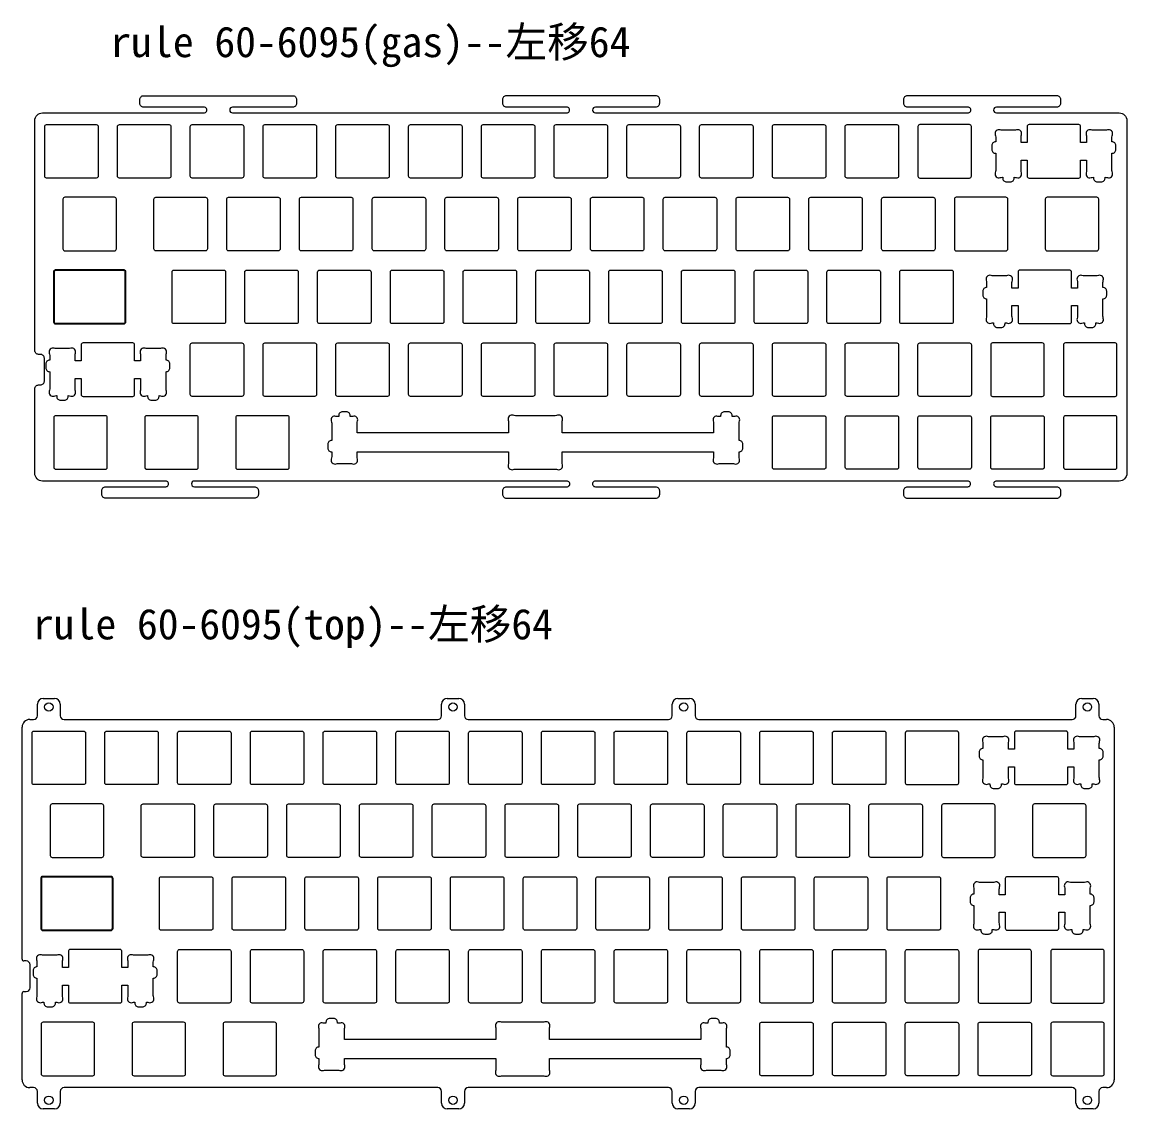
# Model space of a CAD drawing. Header units: millimetres. Extents: x 3201 to 5715, y 849 to 1652.
# Drawn here: x 3924.5 to 4213.8, y 1209.7 to 1494.2 of the extents above; entities that cross this region are included whole.
import ezdxf

# ---------------------------------------------------------------- set-up
doc = ezdxf.new("R2010")
doc.units = ezdxf.units.MM
doc.layers.add('1', color=7, linetype='Continuous', lineweight=0)
doc.styles.add('MtXpl_', font='')
doc.styles.get('MtXpl_').set_extended_font_data('SimSun')

msp = doc.modelspace()

# ---------------------------------------------------------------- linework, layer by layer
at = {"color": 7}
for points in [[(3951.6, 1415.76), (3951.6, 1428.76, 0.414214), (3951.1, 1429.26), (3933.33, 1429.26, 0.414214), (3932.83, 1428.76), (3932.83, 1415.76, 0.414214), (3933.33, 1415.26), (3951.1, 1415.26, 0.414214)], [(3948.27, 1257), (3948.27, 1270, 0.414214), (3947.77, 1270.5), (3930, 1270.5, 0.414214), (3929.5, 1270), (3929.5, 1257, 0.414214), (3930, 1256.5), (3947.77, 1256.5, 0.414214)]]:
    msp.add_lwpolyline(points, format="xyb", close=True, dxfattribs=at)
at = {"layer": '1'}
for p, q in [((3972.87, 1471.16), (3972.87, 1471.16)), ((3978.87, 1471.16), (3978.87, 1471.16)), ((4039.7, 1408.43), (4039.7, 1397.99)), ((3930.03, 1317.17), (3933.03, 1317.17)), ((4035.83, 1317.17), (4038.83, 1317.17)), ((4096.23, 1317.17), (4099.23, 1317.17)), ((4201.92, 1317.17), (4204.92, 1317.17)), ((3928.53, 1312.65), (3928.53, 1315.67)), ((3934.53, 1315.67), (3934.53, 1312.65)), ((4034.33, 1312.65), (4034.33, 1315.67)), ((4040.33, 1315.67), (4040.33, 1312.65)), ((4094.73, 1312.65), (4094.73, 1315.67)), ((4100.73, 1315.67), (4100.73, 1312.65)), ((4200.42, 1312.65), (4200.42, 1315.67)), ((4206.42, 1315.67), (4206.42, 1312.65)), ((3926.52, 1311.65), (3927.53, 1311.65)), ((3935.53, 1311.65), (4033.33, 1311.65)), ((4041.33, 1311.65), (4093.73, 1311.65)), ((4101.73, 1311.65), (4199.42, 1311.65)), ((4207.42, 1311.65), (4208.42, 1311.65)), ((3924.52, 1248.95), (3924.52, 1309.65)), ((4210.42, 1309.65), (4210.42, 1217.3)), ((4036.37, 1249.68), (4036.37, 1239.23)), ((3925.62, 1248.45), (3925.02, 1248.45)), ((3926.62, 1241.45), (3926.62, 1247.45)), ((3924.52, 1217.3), (3924.52, 1239.95)), ((3925.02, 1240.45), (3925.62, 1240.45)), ((3927.53, 1215.3), (3926.52, 1215.3)), ((4033.33, 1215.3), (3935.53, 1215.3)), ((4093.73, 1215.3), (4041.33, 1215.3)), ((4199.42, 1215.3), (4101.73, 1215.3)), ((4208.42, 1215.3), (4207.42, 1215.3)), ((3928.53, 1211.24), (3928.53, 1214.3)), ((3934.53, 1214.3), (3934.53, 1211.24)), ((4034.33, 1211.24), (4034.33, 1214.3)), ((4040.33, 1214.3), (4040.33, 1211.24)), ((4094.73, 1211.24), (4094.73, 1214.3)), ((4100.73, 1214.3), (4100.73, 1211.24)), ((4200.42, 1211.24), (4200.42, 1214.3)), ((4206.42, 1214.3), (4206.42, 1211.24)), ((3933.03, 1209.74), (3930.03, 1209.74)), ((4038.83, 1209.74), (4035.83, 1209.74)), ((4099.23, 1209.74), (4096.23, 1209.74)), ((4204.92, 1209.74), (4201.92, 1209.74))]:
    msp.add_line(p, q, dxfattribs=at)
for points in [[(3930.35, 1406.21, 0.414214), (3929.35, 1407.21), (3928.85, 1407.21, -0.414214), (3927.85, 1408.21), (3927.85, 1468.41, -0.414214), (3929.85, 1470.41), (3972.12, 1470.41, 1.006341), (3972.12, 1471.91), (3956.37, 1471.91, -0.414214), (3955.37, 1472.91), (3955.37, 1473.91, -0.414214), (3956.37, 1474.91), (3995.37, 1474.91, -0.414214), (3996.37, 1473.91), (3996.37, 1472.91, -0.414214), (3995.37, 1471.91), (3979.62, 1471.91, 0.999996), (3979.62, 1470.41), (4067.11, 1470.41, 1.004198), (4067.11, 1471.91), (4051.36, 1471.91, -0.414214), (4050.36, 1472.91), (4050.36, 1473.96, -0.414214), (4051.36, 1474.96), (4090.36, 1474.96, -0.414214), (4091.36, 1473.96), (4091.36, 1472.91, -0.414214), (4090.36, 1471.91), (4074.61, 1471.91, 0.999996), (4074.61, 1470.41), (4172.1, 1470.41, 1.070015), (4172.1, 1471.91), (4156.35, 1471.91, -0.414214), (4155.35, 1472.91), (4155.35, 1473.96, -0.414214), (4156.35, 1474.96), (4195.35, 1474.96, -0.414214), (4196.35, 1473.96), (4196.35, 1472.91, -0.414214), (4195.35, 1471.91), (4179.6, 1471.91, 0.999996), (4179.6, 1470.41), (4211.75, 1470.41, -0.414214), (4213.75, 1468.41), (4213.75, 1376.06, -0.414213), (4211.75, 1374.06), (4179.6, 1374.06, 1.000003), (4179.6, 1372.56), (4195.35, 1372.56, -0.414214), (4196.35, 1371.56), (4196.35, 1370.51, -0.414214), (4195.35, 1369.51), (4156.35, 1369.51, -0.414214), (4155.35, 1370.51), (4155.35, 1371.56, -0.414214), (4156.35, 1372.56), (4172.1, 1372.56, 1.000004), (4172.1, 1374.06), (4074.61, 1374.06, 1.000003), (4074.61, 1372.56), (4090.36, 1372.56, -0.414214), (4091.36, 1371.56), (4091.36, 1370.51, -0.414214), (4090.36, 1369.51), (4051.36, 1369.51, -0.428049), (4050.36, 1370.56), (4050.36, 1371.56, -0.414214), (4051.36, 1372.56), (4067.11, 1372.56, 1.06449), (4067.11, 1374.06), (3969.62, 1374.06, 0.999996), (3969.62, 1372.56), (3985.37, 1372.56, -0.414214), (3986.37, 1371.56), (3986.37, 1370.56, -0.414214), (3985.37, 1369.56), (3946.37, 1369.56, -0.414214), (3945.37, 1370.56), (3945.37, 1371.56, -0.414214), (3946.37, 1372.56), (3962.12, 1372.56, 1.006341), (3962.12, 1374.06), (3929.85, 1374.06, -0.414214), (3927.85, 1376.06), (3927.85, 1398.21, -0.414214), (3928.85, 1399.21), (3929.35, 1399.21, 0.414214), (3930.35, 1400.21)], [(3930.45, 1453.86), (3930.45, 1466.86, -0.414214), (3930.95, 1467.36), (3943.95, 1467.36, -0.414214), (3944.45, 1466.86), (3944.45, 1453.86, -0.414217), (3943.95, 1453.36), (3930.95, 1453.36, -0.41421)], [(3949.5, 1453.86), (3949.5, 1466.86, -0.414214), (3950, 1467.36), (3963, 1467.36, -0.414214), (3963.5, 1466.86), (3963.5, 1453.86, -0.414217), (3963, 1453.36), (3950, 1453.36, -0.41421)], [(3968.55, 1453.86), (3968.55, 1466.86, -0.414214), (3969.05, 1467.36), (3982.05, 1467.36, -0.414214), (3982.55, 1466.86), (3982.55, 1453.86, -0.414217), (3982.05, 1453.36), (3969.05, 1453.36, -0.41421)], [(3987.6, 1453.86), (3987.6, 1466.86, -0.414214), (3988.1, 1467.36), (4001.1, 1467.36, -0.414214), (4001.6, 1466.86), (4001.6, 1453.86, -0.414217), (4001.1, 1453.36), (3988.1, 1453.36, -0.41421)], [(4006.65, 1453.86), (4006.65, 1466.86, -0.414214), (4007.15, 1467.36), (4020.15, 1467.36, -0.414214), (4020.65, 1466.86), (4020.65, 1453.86, -0.414217), (4020.15, 1453.36), (4007.15, 1453.36, -0.41421)], [(4025.7, 1453.86), (4025.7, 1466.86, -0.414214), (4026.2, 1467.36), (4039.2, 1467.36, -0.414214), (4039.7, 1466.86), (4039.7, 1453.86, -0.414217), (4039.2, 1453.36), (4026.2, 1453.36, -0.41421)], [(4044.75, 1453.86), (4044.75, 1466.86, -0.414214), (4045.25, 1467.36), (4058.25, 1467.36, -0.414214), (4058.75, 1466.86), (4058.75, 1453.86, -0.414217), (4058.25, 1453.36), (4045.25, 1453.36, -0.41421)], [(4063.8, 1453.86), (4063.8, 1466.86, -0.414214), (4064.3, 1467.36), (4077.3, 1467.36, -0.414214), (4077.8, 1466.86), (4077.8, 1453.86, -0.414217), (4077.3, 1453.36), (4064.3, 1453.36, -0.41421)], [(4082.85, 1453.86), (4082.85, 1466.86, -0.414214), (4083.35, 1467.36), (4096.35, 1467.36, -0.414214), (4096.85, 1466.86), (4096.85, 1453.86, -0.414217), (4096.35, 1453.36), (4083.35, 1453.36, -0.41421)], [(4101.9, 1453.86), (4101.9, 1466.86, -0.414214), (4102.4, 1467.36), (4115.4, 1467.36, -0.414214), (4115.9, 1466.86), (4115.9, 1453.86, -0.414217), (4115.4, 1453.36), (4102.4, 1453.36, -0.41421)], [(4120.95, 1453.86), (4120.95, 1466.86, -0.414214), (4121.45, 1467.36), (4134.45, 1467.36, -0.414214), (4134.95, 1466.86), (4134.95, 1453.86, -0.414217), (4134.45, 1453.36), (4121.45, 1453.36, -0.41421)], [(4140, 1453.86), (4140, 1466.86, -0.414214), (4140.5, 1467.36), (4153.5, 1467.36, -0.414214), (4154, 1466.86), (4154, 1453.86, -0.414217), (4153.5, 1453.36), (4140.5, 1453.36, -0.41421)], [(4173.05, 1453.86), (4173.05, 1466.86, 0.414214), (4172.55, 1467.36), (4159.55, 1467.36, 0.414214), (4159.05, 1466.86), (4159.05, 1453.86, 0.414217), (4159.55, 1453.36), (4172.55, 1453.36, 0.41421)], [(4186.05, 1462.66), (4186.05, 1464.08, -0.078597), (4186.15, 1464.7, 0.612516), (4184.89, 1465.96, -0.078597), (4184.27, 1465.86), (4181.18, 1465.86, -0.078597), (4180.56, 1465.96, 0.612516), (4179.3, 1464.7, -0.078597), (4179.4, 1464.08), (4179.4, 1462.83, 0.414214), (4178.4, 1461.83), (4178.4, 1460.83, 0.414214), (4179.4, 1459.83), (4179.4, 1455.34, -0.078597), (4179.3, 1454.72, 0.612516), (4180.56, 1453.46, -0.078597), (4181.18, 1453.56), (4181.23, 1453.56), (4181.23, 1453.36, 0.414214), (4182.23, 1452.36), (4183.23, 1452.36, 0.414214), (4184.23, 1453.36), (4184.23, 1453.56), (4184.27, 1453.56, -0.078597), (4184.89, 1453.46, 0.612516), (4186.15, 1454.72, -0.078597), (4186.05, 1455.34), (4186.05, 1458.06), (4187.63, 1458.06), (4187.63, 1453.86, 0.414217), (4188.13, 1453.36), (4201.13, 1453.36, 0.41421), (4201.63, 1453.86), (4201.63, 1458.06), (4203.2, 1458.06), (4203.2, 1455.34, -0.078597), (4203.1, 1454.72, 0.612516), (4204.36, 1453.46, -0.078597), (4204.98, 1453.56), (4205.03, 1453.56), (4205.03, 1453.36, 0.414214), (4206.03, 1452.36), (4207.03, 1452.36, 0.414214), (4208.03, 1453.36), (4208.03, 1453.56), (4208.07, 1453.56, -0.078597), (4208.69, 1453.46, 0.612516), (4209.95, 1454.72, -0.078597), (4209.85, 1455.34), (4209.85, 1459.83, 0.414214), (4210.85, 1460.83), (4210.85, 1461.83, 0.414214), (4209.85, 1462.83), (4209.85, 1464.08, -0.078597), (4209.95, 1464.7, 0.612516), (4208.69, 1465.96, -0.078597), (4208.07, 1465.86), (4204.98, 1465.86, -0.078597), (4204.36, 1465.96, 0.612516), (4203.1, 1464.7, -0.078597), (4203.2, 1464.08), (4203.2, 1462.66), (4201.63, 1462.66), (4201.63, 1466.86, 0.414214), (4201.13, 1467.36), (4188.13, 1467.36, 0.414214), (4187.63, 1466.86), (4187.63, 1462.66)], [(3949.21, 1434.81), (3949.21, 1447.81, 0.414214), (3948.71, 1448.31), (3935.72, 1448.31, 0.414214), (3935.22, 1447.81), (3935.22, 1434.81, 0.414217), (3935.72, 1434.31), (3948.71, 1434.31, 0.41421)], [(3959.03, 1434.81), (3959.03, 1447.81, -0.414214), (3959.53, 1448.31), (3972.53, 1448.31, -0.414214), (3973.03, 1447.81), (3973.03, 1434.81, -0.414217), (3972.53, 1434.31), (3959.53, 1434.31, -0.41421)], [(3978.08, 1434.81), (3978.08, 1447.81, -0.414214), (3978.58, 1448.31), (3991.58, 1448.31, -0.414214), (3992.08, 1447.81), (3992.08, 1434.81, -0.414217), (3991.58, 1434.31), (3978.58, 1434.31, -0.41421)], [(3997.13, 1434.81), (3997.13, 1447.81, -0.414214), (3997.63, 1448.31), (4010.63, 1448.31, -0.414214), (4011.13, 1447.81), (4011.13, 1434.81, -0.414217), (4010.63, 1434.31), (3997.63, 1434.31, -0.41421)], [(4016.18, 1434.81), (4016.18, 1447.81, -0.414214), (4016.68, 1448.31), (4029.68, 1448.31, -0.414214), (4030.18, 1447.81), (4030.18, 1434.81, -0.414217), (4029.68, 1434.31), (4016.68, 1434.31, -0.41421)], [(4035.23, 1434.81), (4035.23, 1447.81, -0.414214), (4035.73, 1448.31), (4048.73, 1448.31, -0.414214), (4049.23, 1447.81), (4049.23, 1434.81, -0.414217), (4048.73, 1434.31), (4035.73, 1434.31, -0.41421)], [(4054.28, 1434.81), (4054.28, 1447.81, -0.414214), (4054.78, 1448.31), (4067.78, 1448.31, -0.414214), (4068.28, 1447.81), (4068.28, 1434.81, -0.414217), (4067.78, 1434.31), (4054.78, 1434.31, -0.41421)], [(4073.33, 1434.81), (4073.33, 1447.81, -0.414214), (4073.83, 1448.31), (4086.83, 1448.31, -0.414214), (4087.33, 1447.81), (4087.33, 1434.81, -0.414217), (4086.83, 1434.31), (4073.83, 1434.31, -0.41421)], [(4092.38, 1434.81), (4092.38, 1447.81, -0.414214), (4092.88, 1448.31), (4105.88, 1448.31, -0.414214), (4106.38, 1447.81), (4106.38, 1434.81, -0.414217), (4105.88, 1434.31), (4092.88, 1434.31, -0.41421)], [(4111.43, 1434.81), (4111.43, 1447.81, -0.414214), (4111.93, 1448.31), (4124.93, 1448.31, -0.414214), (4125.43, 1447.81), (4125.43, 1434.81, -0.414217), (4124.93, 1434.31), (4111.93, 1434.31, -0.41421)], [(4130.48, 1434.81), (4130.48, 1447.81, -0.414214), (4130.98, 1448.31), (4143.98, 1448.31, -0.414214), (4144.48, 1447.81), (4144.48, 1434.81, -0.414217), (4143.98, 1434.31), (4130.98, 1434.31, -0.41421)], [(4149.53, 1434.81), (4149.53, 1447.81, -0.414214), (4150.03, 1448.31), (4163.03, 1448.31, -0.414214), (4163.53, 1447.81), (4163.53, 1434.81, -0.414217), (4163.03, 1434.31), (4150.03, 1434.31, -0.41421)], [(4182.58, 1434.81), (4182.58, 1447.81, 0.414214), (4182.08, 1448.31), (4169.08, 1448.31, 0.414214), (4168.58, 1447.81), (4168.58, 1434.81, 0.414217), (4169.08, 1434.31), (4182.08, 1434.31, 0.41421)], [(4206.39, 1434.81), (4206.39, 1447.81, 0.414214), (4205.89, 1448.31), (4192.89, 1448.31, 0.414214), (4192.39, 1447.81), (4192.39, 1434.81, 0.414217), (4192.89, 1434.31), (4205.89, 1434.31, 0.41421)], [(3963.79, 1415.76), (3963.79, 1428.76, -0.414214), (3964.29, 1429.26), (3977.29, 1429.26, -0.414214), (3977.79, 1428.76), (3977.79, 1415.76, -0.414217), (3977.29, 1415.26), (3964.29, 1415.26, -0.41421)], [(3982.84, 1415.76), (3982.84, 1428.76, -0.414214), (3983.34, 1429.26), (3996.34, 1429.26, -0.414214), (3996.84, 1428.76), (3996.84, 1415.76, -0.414217), (3996.34, 1415.26), (3983.34, 1415.26, -0.41421)], [(4001.89, 1415.76), (4001.89, 1428.76, -0.414214), (4002.39, 1429.26), (4015.39, 1429.26, -0.414214), (4015.89, 1428.76), (4015.89, 1415.76, -0.414217), (4015.39, 1415.26), (4002.39, 1415.26, -0.41421)], [(4020.94, 1415.76), (4020.94, 1428.76, -0.414214), (4021.44, 1429.26), (4034.44, 1429.26, -0.414214), (4034.94, 1428.76), (4034.94, 1415.76, -0.414217), (4034.44, 1415.26), (4021.44, 1415.26, -0.41421)], [(4039.99, 1415.76), (4039.99, 1428.76, -0.414214), (4040.49, 1429.26), (4053.49, 1429.26, -0.414214), (4053.99, 1428.76), (4053.99, 1415.76, -0.414217), (4053.49, 1415.26), (4040.49, 1415.26, -0.41421)], [(4059.04, 1415.76), (4059.04, 1428.76, -0.414214), (4059.54, 1429.26), (4072.54, 1429.26, -0.414214), (4073.04, 1428.76), (4073.04, 1415.76, -0.414217), (4072.54, 1415.26), (4059.54, 1415.26, -0.41421)], [(4078.09, 1415.76), (4078.09, 1428.76, -0.414214), (4078.59, 1429.26), (4091.59, 1429.26, -0.414214), (4092.09, 1428.76), (4092.09, 1415.76, -0.414217), (4091.59, 1415.26), (4078.59, 1415.26, -0.41421)], [(4097.14, 1415.76), (4097.14, 1428.76, -0.414214), (4097.64, 1429.26), (4110.64, 1429.26, -0.414214), (4111.14, 1428.76), (4111.14, 1415.76, -0.414217), (4110.64, 1415.26), (4097.64, 1415.26, -0.41421)], [(4116.19, 1415.76), (4116.19, 1428.76, -0.414214), (4116.69, 1429.26), (4129.69, 1429.26, -0.414214), (4130.19, 1428.76), (4130.19, 1415.76, -0.414217), (4129.69, 1415.26), (4116.69, 1415.26, -0.41421)], [(4135.24, 1415.76), (4135.24, 1428.76, -0.414214), (4135.74, 1429.26), (4148.74, 1429.26, -0.414214), (4149.24, 1428.76), (4149.24, 1415.76, -0.414217), (4148.74, 1415.26), (4135.74, 1415.26, -0.41421)], [(4154.29, 1415.76), (4154.29, 1428.76, -0.414214), (4154.79, 1429.26), (4167.79, 1429.26, -0.414214), (4168.29, 1428.76), (4168.29, 1415.76, -0.414217), (4167.79, 1415.26), (4154.79, 1415.26, -0.41421)], [(4183.67, 1424.56), (4183.67, 1425.98, -0.078597), (4183.77, 1426.6, 0.612516), (4182.51, 1427.86, -0.078597), (4181.89, 1427.76), (4178.8, 1427.76, -0.078597), (4178.18, 1427.86, 0.612516), (4176.92, 1426.6, -0.078597), (4177.02, 1425.98), (4177.02, 1424.73, 0.414214), (4176.02, 1423.73), (4176.02, 1422.73, 0.414214), (4177.02, 1421.73), (4177.02, 1417.24, -0.078597), (4176.92, 1416.62, 0.612516), (4178.18, 1415.36, -0.078597), (4178.8, 1415.46), (4178.85, 1415.46), (4178.85, 1415.26, 0.414214), (4179.85, 1414.26), (4180.85, 1414.26, 0.414214), (4181.85, 1415.26), (4181.85, 1415.46), (4181.89, 1415.46, -0.078597), (4182.51, 1415.36, 0.612516), (4183.77, 1416.62, -0.078597), (4183.67, 1417.24), (4183.67, 1419.96), (4185.25, 1419.96), (4185.25, 1415.76, 0.414217), (4185.75, 1415.26), (4198.75, 1415.26, 0.41421), (4199.25, 1415.76), (4199.25, 1419.96), (4200.82, 1419.96), (4200.82, 1417.24, -0.078597), (4200.72, 1416.62, 0.612516), (4201.98, 1415.36, -0.078597), (4202.6, 1415.46), (4202.65, 1415.46), (4202.65, 1415.26, 0.414214), (4203.65, 1414.26), (4204.65, 1414.26, 0.414214), (4205.65, 1415.26), (4205.65, 1415.46), (4205.69, 1415.46, -0.078597), (4206.31, 1415.36, 0.612516), (4207.57, 1416.62, -0.078597), (4207.47, 1417.24), (4207.47, 1421.73, 0.414214), (4208.47, 1422.73), (4208.47, 1423.73, 0.414214), (4207.47, 1424.73), (4207.47, 1425.98, -0.078597), (4207.57, 1426.6, 0.612516), (4206.31, 1427.86, -0.078597), (4205.69, 1427.76), (4202.6, 1427.76, -0.078597), (4201.98, 1427.86, 0.612516), (4200.72, 1426.6, -0.078597), (4200.82, 1425.98), (4200.82, 1424.56), (4199.25, 1424.56), (4199.25, 1428.76, 0.414214), (4198.75, 1429.26), (4185.75, 1429.26, 0.414214), (4185.25, 1428.76), (4185.25, 1424.56)], [(3938.4, 1405.51), (3938.4, 1406.93, -0.078597), (3938.5, 1407.55, 0.612516), (3937.24, 1408.81, -0.078597), (3936.62, 1408.71), (3933.53, 1408.71, -0.078597), (3932.91, 1408.81, 0.612516), (3931.65, 1407.55, -0.078597), (3931.75, 1406.93), (3931.75, 1405.68, 0.414214), (3930.75, 1404.68), (3930.75, 1403.68, 0.414214), (3931.75, 1402.68), (3931.75, 1398.19, -0.078597), (3931.65, 1397.57, 0.612516), (3932.91, 1396.31, -0.078597), (3933.53, 1396.41), (3933.58, 1396.41), (3933.58, 1396.21, 0.414214), (3934.58, 1395.21), (3935.58, 1395.21, 0.414214), (3936.58, 1396.21), (3936.58, 1396.41), (3936.62, 1396.41, -0.078597), (3937.24, 1396.31, 0.612516), (3938.5, 1397.57, -0.078597), (3938.4, 1398.19), (3938.4, 1400.91), (3939.98, 1400.91), (3939.98, 1396.71, 0.414217), (3940.48, 1396.21), (3953.48, 1396.21, 0.41421), (3953.98, 1396.71), (3953.98, 1400.91), (3955.55, 1400.91), (3955.55, 1398.19, -0.078597), (3955.45, 1397.57, 0.612516), (3956.71, 1396.31, -0.078597), (3957.33, 1396.41), (3957.38, 1396.41), (3957.38, 1396.21, 0.414214), (3958.38, 1395.21), (3959.38, 1395.21, 0.414214), (3960.38, 1396.21), (3960.38, 1396.41), (3960.42, 1396.41, -0.078597), (3961.04, 1396.31, 0.612516), (3962.3, 1397.57, -0.078597), (3962.2, 1398.19), (3962.2, 1402.68, 0.414214), (3963.2, 1403.68), (3963.2, 1404.68, 0.414214), (3962.2, 1405.68), (3962.2, 1406.93, -0.078597), (3962.3, 1407.55, 0.612516), (3961.04, 1408.81, -0.078597), (3960.42, 1408.71), (3957.33, 1408.71, -0.078597), (3956.71, 1408.81, 0.612516), (3955.45, 1407.55, -0.078597), (3955.55, 1406.93), (3955.55, 1405.51), (3953.98, 1405.51), (3953.98, 1409.71, 0.414214), (3953.48, 1410.21), (3940.48, 1410.21, 0.414214), (3939.98, 1409.71), (3939.98, 1405.51)], [(3968.55, 1396.71), (3968.55, 1409.71, -0.414214), (3969.05, 1410.21), (3982.05, 1410.21, -0.414214), (3982.55, 1409.71), (3982.55, 1396.71, -0.414217), (3982.05, 1396.21), (3969.05, 1396.21, -0.41421)], [(3987.6, 1396.71), (3987.6, 1409.71, -0.414214), (3988.1, 1410.21), (4001.1, 1410.21, -0.414214), (4001.6, 1409.71), (4001.6, 1396.71, -0.414217), (4001.1, 1396.21), (3988.1, 1396.21, -0.41421)], [(4006.65, 1396.71), (4006.65, 1409.71, -0.414214), (4007.15, 1410.21), (4020.15, 1410.21, -0.414214), (4020.65, 1409.71), (4020.65, 1396.71, -0.414217), (4020.15, 1396.21), (4007.15, 1396.21, -0.41421)], [(4025.7, 1396.71), (4025.7, 1409.71, -0.414214), (4026.2, 1410.21), (4039.2, 1410.21, -0.414214), (4039.7, 1409.71), (4039.7, 1396.71, -0.414217), (4039.2, 1396.21), (4026.2, 1396.21, -0.41421)], [(4044.75, 1396.71), (4044.75, 1409.71, -0.414214), (4045.25, 1410.21), (4058.25, 1410.21, -0.414214), (4058.75, 1409.71), (4058.75, 1396.71, -0.414217), (4058.25, 1396.21), (4045.25, 1396.21, -0.41421)], [(4063.8, 1396.71), (4063.8, 1409.71, -0.414214), (4064.3, 1410.21), (4077.3, 1410.21, -0.414214), (4077.8, 1409.71), (4077.8, 1396.71, -0.414217), (4077.3, 1396.21), (4064.3, 1396.21, -0.41421)], [(4082.85, 1396.71), (4082.85, 1409.71, -0.414214), (4083.35, 1410.21), (4096.35, 1410.21, -0.414214), (4096.85, 1409.71), (4096.85, 1396.71, -0.414217), (4096.35, 1396.21), (4083.35, 1396.21, -0.41421)], [(4101.9, 1396.71), (4101.9, 1409.71, -0.414214), (4102.4, 1410.21), (4115.4, 1410.21, -0.414214), (4115.9, 1409.71), (4115.9, 1396.71, -0.414217), (4115.4, 1396.21), (4102.4, 1396.21, -0.41421)], [(4120.95, 1396.71), (4120.95, 1409.71, -0.414214), (4121.45, 1410.21), (4134.45, 1410.21, -0.414214), (4134.95, 1409.71), (4134.95, 1396.71, -0.414217), (4134.45, 1396.21), (4121.45, 1396.21, -0.41421)], [(4140, 1396.71), (4140, 1409.71, -0.414214), (4140.5, 1410.21), (4153.5, 1410.21, -0.414214), (4154, 1409.71), (4154, 1396.71, -0.414217), (4153.5, 1396.21), (4140.5, 1396.21, -0.41421)], [(4159.05, 1396.71), (4159.05, 1409.71, -0.414214), (4159.55, 1410.21), (4172.55, 1410.21, -0.414214), (4173.05, 1409.71), (4173.05, 1396.71, -0.414217), (4172.55, 1396.21), (4159.55, 1396.21, -0.41421)], [(4192.1, 1396.71), (4192.1, 1409.71, 0.414214), (4191.6, 1410.21), (4178.6, 1410.21, 0.414214), (4178.1, 1409.71), (4178.1, 1396.71, 0.414217), (4178.6, 1396.21), (4191.6, 1396.21, 0.41421)], [(4211.15, 1396.71), (4211.15, 1409.71, 0.414214), (4210.65, 1410.21), (4197.65, 1410.21, 0.414214), (4197.15, 1409.71), (4197.15, 1396.71, 0.414217), (4197.65, 1396.21), (4210.65, 1396.21, 0.41421)], [(3946.83, 1377.66), (3946.83, 1390.66, 0.414214), (3946.33, 1391.16), (3933.33, 1391.16, 0.414214), (3932.83, 1390.66), (3932.83, 1377.66, 0.414217), (3933.33, 1377.16), (3946.33, 1377.16, 0.41421)], [(3970.64, 1377.66), (3970.64, 1390.66, 0.414214), (3970.14, 1391.16), (3957.15, 1391.16, 0.414214), (3956.65, 1390.66), (3956.65, 1377.66, 0.414217), (3957.15, 1377.16), (3970.14, 1377.16, 0.41421)], [(3994.46, 1377.66), (3994.46, 1390.66, 0.414214), (3993.96, 1391.16), (3980.96, 1391.16, 0.414214), (3980.46, 1390.66), (3980.46, 1377.66, 0.414217), (3980.96, 1377.16), (3993.96, 1377.16, 0.41421)], [(4120.95, 1377.66), (4120.95, 1390.66, -0.414214), (4121.45, 1391.16), (4134.45, 1391.16, -0.414214), (4134.95, 1390.66), (4134.95, 1377.66, -0.414217), (4134.45, 1377.16), (4121.45, 1377.16, -0.41421)], [(4140.01, 1377.66), (4140.01, 1390.66, -0.414214), (4140.51, 1391.16), (4153.5, 1391.16, -0.414214), (4154, 1390.66), (4154, 1377.66, -0.414217), (4153.5, 1377.16), (4140.51, 1377.16, -0.41421)], [(4159.06, 1377.66), (4159.06, 1390.66, -0.414214), (4159.56, 1391.16), (4172.55, 1391.16, -0.414214), (4173.05, 1390.66), (4173.05, 1377.66, -0.414217), (4172.55, 1377.16), (4159.56, 1377.16, -0.41421)], [(4178.11, 1377.66), (4178.11, 1390.66, -0.414214), (4178.61, 1391.16), (4191.6, 1391.16, -0.414214), (4192.1, 1390.66), (4192.1, 1377.66, -0.414217), (4191.6, 1377.16), (4178.61, 1377.16, -0.41421)], [(4211.15, 1377.66), (4211.15, 1390.66, 0.414214), (4210.65, 1391.16), (4197.66, 1391.16, 0.414214), (4197.16, 1390.66), (4197.16, 1377.66, 0.414217), (4197.66, 1377.16), (4210.65, 1377.16, 0.41421)], [(3927.13, 1295.1), (3927.13, 1308.1, -0.414214), (3927.63, 1308.6), (3940.62, 1308.6, -0.414214), (3941.12, 1308.1), (3941.12, 1295.1, -0.414217), (3940.62, 1294.6), (3927.63, 1294.6, -0.41421)], [(3946.18, 1295.1), (3946.18, 1308.1, -0.414214), (3946.68, 1308.6), (3959.67, 1308.6, -0.414214), (3960.17, 1308.1), (3960.17, 1295.1, -0.414217), (3959.67, 1294.6), (3946.68, 1294.6, -0.41421)], [(3965.23, 1295.1), (3965.23, 1308.1, -0.414214), (3965.73, 1308.6), (3978.72, 1308.6, -0.414214), (3979.22, 1308.1), (3979.22, 1295.1, -0.414217), (3978.72, 1294.6), (3965.73, 1294.6, -0.41421)], [(3984.28, 1295.1), (3984.28, 1308.1, -0.414214), (3984.78, 1308.6), (3997.77, 1308.6, -0.414214), (3998.27, 1308.1), (3998.27, 1295.1, -0.414217), (3997.77, 1294.6), (3984.78, 1294.6, -0.41421)], [(4003.33, 1295.1), (4003.33, 1308.1, -0.414214), (4003.83, 1308.6), (4016.82, 1308.6, -0.414214), (4017.32, 1308.1), (4017.32, 1295.1, -0.414217), (4016.82, 1294.6), (4003.83, 1294.6, -0.41421)], [(4022.38, 1295.1), (4022.38, 1308.1, -0.414214), (4022.88, 1308.6), (4035.87, 1308.6, -0.414214), (4036.37, 1308.1), (4036.37, 1295.1, -0.414217), (4035.87, 1294.6), (4022.88, 1294.6, -0.41421)], [(4041.42, 1295.1), (4041.42, 1308.1, -0.414214), (4041.92, 1308.6), (4054.92, 1308.6, -0.414214), (4055.42, 1308.1), (4055.42, 1295.1, -0.414217), (4054.92, 1294.6), (4041.92, 1294.6, -0.41421)], [(4060.47, 1295.1), (4060.47, 1308.1, -0.414214), (4060.97, 1308.6), (4073.97, 1308.6, -0.414214), (4074.47, 1308.1), (4074.47, 1295.1, -0.414217), (4073.97, 1294.6), (4060.97, 1294.6, -0.41421)], [(4079.52, 1295.1), (4079.52, 1308.1, -0.414214), (4080.02, 1308.6), (4093.02, 1308.6, -0.414214), (4093.52, 1308.1), (4093.52, 1295.1, -0.414217), (4093.02, 1294.6), (4080.02, 1294.6, -0.41421)], [(4098.58, 1295.1), (4098.58, 1308.1, -0.414214), (4099.08, 1308.6), (4112.07, 1308.6, -0.414214), (4112.57, 1308.1), (4112.57, 1295.1, -0.414217), (4112.07, 1294.6), (4099.08, 1294.6, -0.41421)], [(4117.63, 1295.1), (4117.63, 1308.1, -0.414214), (4118.13, 1308.6), (4131.12, 1308.6, -0.414214), (4131.62, 1308.1), (4131.62, 1295.1, -0.414217), (4131.12, 1294.6), (4118.13, 1294.6, -0.41421)], [(4136.68, 1295.1), (4136.68, 1308.1, -0.414214), (4137.18, 1308.6), (4150.17, 1308.6, -0.414214), (4150.67, 1308.1), (4150.67, 1295.1, -0.414217), (4150.17, 1294.6), (4137.18, 1294.6, -0.41421)], [(4169.72, 1295.1), (4169.72, 1308.1, 0.414214), (4169.22, 1308.6), (4156.23, 1308.6, 0.414214), (4155.73, 1308.1), (4155.73, 1295.1, 0.414217), (4156.23, 1294.6), (4169.22, 1294.6, 0.41421)], [(4182.72, 1303.9), (4182.72, 1305.33, -0.078597), (4182.82, 1305.94, 0.612516), (4181.56, 1307.2, -0.078597), (4180.95, 1307.1), (4177.85, 1307.1, -0.078597), (4177.24, 1307.2, 0.612516), (4175.98, 1305.94, -0.078597), (4176.07, 1305.33), (4176.07, 1304.07, 0.414214), (4175.07, 1303.07), (4175.07, 1302.07, 0.414214), (4176.07, 1301.07), (4176.07, 1296.58, -0.078597), (4175.98, 1295.97, 0.612516), (4177.24, 1294.71, -0.078597), (4177.85, 1294.8), (4177.9, 1294.8), (4177.9, 1294.6, 0.414214), (4178.9, 1293.6), (4179.9, 1293.6, 0.414214), (4180.9, 1294.6), (4180.9, 1294.8), (4180.95, 1294.8, -0.078597), (4181.56, 1294.71, 0.612516), (4182.82, 1295.97, -0.078597), (4182.72, 1296.58), (4182.72, 1299.3), (4184.3, 1299.3), (4184.3, 1295.11, 0.414217), (4184.8, 1294.61), (4197.8, 1294.61, 0.41421), (4198.3, 1295.11), (4198.3, 1299.3), (4199.87, 1299.3), (4199.87, 1296.58, -0.078597), (4199.78, 1295.97, 0.612516), (4201.04, 1294.71, -0.078597), (4201.65, 1294.8), (4201.7, 1294.8), (4201.7, 1294.6, 0.414214), (4202.7, 1293.6), (4203.7, 1293.6, 0.414214), (4204.7, 1294.6), (4204.7, 1294.8), (4204.75, 1294.8, -0.078597), (4205.36, 1294.71, 0.612516), (4206.62, 1295.97, -0.078597), (4206.52, 1296.58), (4206.52, 1301.07, 0.414214), (4207.52, 1302.07), (4207.52, 1303.07, 0.414214), (4206.52, 1304.07), (4206.52, 1305.33, -0.078597), (4206.62, 1305.94, 0.612516), (4205.36, 1307.2, -0.078597), (4204.75, 1307.1), (4201.65, 1307.1, -0.078597), (4201.04, 1307.2, 0.612516), (4199.78, 1305.94, -0.078597), (4199.87, 1305.33), (4199.87, 1303.9), (4198.3, 1303.9), (4198.3, 1308.1, 0.414214), (4197.8, 1308.6), (4184.8, 1308.6, 0.414214), (4184.3, 1308.1), (4184.3, 1303.9)], [(3945.89, 1276.05), (3945.89, 1289.05, 0.414214), (3945.39, 1289.55), (3932.39, 1289.55, 0.414214), (3931.89, 1289.05), (3931.89, 1276.05, 0.414217), (3932.39, 1275.55), (3945.39, 1275.55, 0.41421)], [(3955.7, 1276.05), (3955.7, 1289.05, -0.414214), (3956.2, 1289.55), (3969.2, 1289.55, -0.414214), (3969.7, 1289.05), (3969.7, 1276.05, -0.414217), (3969.2, 1275.55), (3956.2, 1275.55, -0.41421)], [(3974.75, 1276.05), (3974.75, 1289.05, -0.414214), (3975.25, 1289.55), (3988.25, 1289.55, -0.414214), (3988.75, 1289.05), (3988.75, 1276.05, -0.414217), (3988.25, 1275.55), (3975.25, 1275.55, -0.41421)], [(3993.8, 1276.05), (3993.8, 1289.05, -0.414214), (3994.3, 1289.55), (4007.3, 1289.55, -0.414214), (4007.8, 1289.05), (4007.8, 1276.05, -0.414217), (4007.3, 1275.55), (3994.3, 1275.55, -0.41421)], [(4012.85, 1276.05), (4012.85, 1289.05, -0.414214), (4013.35, 1289.55), (4026.35, 1289.55, -0.414214), (4026.85, 1289.05), (4026.85, 1276.05, -0.414217), (4026.35, 1275.55), (4013.35, 1275.55, -0.41421)], [(4031.9, 1276.05), (4031.9, 1289.05, -0.414214), (4032.4, 1289.55), (4045.4, 1289.55, -0.414214), (4045.9, 1289.05), (4045.9, 1276.05, -0.414217), (4045.4, 1275.55), (4032.4, 1275.55, -0.41421)], [(4050.95, 1276.05), (4050.95, 1289.05, -0.414214), (4051.45, 1289.55), (4064.45, 1289.55, -0.414214), (4064.95, 1289.05), (4064.95, 1276.05, -0.414217), (4064.45, 1275.55), (4051.45, 1275.55, -0.41421)], [(4070, 1276.05), (4070, 1289.05, -0.414214), (4070.5, 1289.55), (4083.5, 1289.55, -0.414214), (4084, 1289.05), (4084, 1276.05, -0.414217), (4083.5, 1275.55), (4070.5, 1275.55, -0.41421)], [(4089.05, 1276.05), (4089.05, 1289.05, -0.414214), (4089.55, 1289.55), (4102.55, 1289.55, -0.414214), (4103.05, 1289.05), (4103.05, 1276.05, -0.414217), (4102.55, 1275.55), (4089.55, 1275.55, -0.41421)], [(4108.1, 1276.05), (4108.1, 1289.05, -0.414214), (4108.6, 1289.55), (4121.6, 1289.55, -0.414214), (4122.1, 1289.05), (4122.1, 1276.05, -0.414217), (4121.6, 1275.55), (4108.6, 1275.55, -0.41421)], [(4127.15, 1276.05), (4127.15, 1289.05, -0.414214), (4127.65, 1289.55), (4140.65, 1289.55, -0.414214), (4141.15, 1289.05), (4141.15, 1276.05, -0.414217), (4140.65, 1275.55), (4127.65, 1275.55, -0.41421)], [(4146.2, 1276.05), (4146.2, 1289.05, -0.414214), (4146.7, 1289.55), (4159.7, 1289.55, -0.414214), (4160.2, 1289.05), (4160.2, 1276.05, -0.414217), (4159.7, 1275.55), (4146.7, 1275.55, -0.41421)], [(4179.25, 1276.05), (4179.25, 1289.05, 0.414214), (4178.75, 1289.55), (4165.75, 1289.55, 0.414214), (4165.25, 1289.05), (4165.25, 1276.05, 0.414217), (4165.75, 1275.55), (4178.75, 1275.55, 0.41421)], [(4203.06, 1276.05), (4203.06, 1289.05, 0.414214), (4202.56, 1289.55), (4189.56, 1289.55, 0.414214), (4189.06, 1289.05), (4189.06, 1276.05, 0.414217), (4189.56, 1275.55), (4202.56, 1275.55, 0.41421)], [(3960.46, 1257), (3960.46, 1270, -0.414214), (3960.96, 1270.5), (3973.96, 1270.5, -0.414214), (3974.46, 1270), (3974.46, 1257, -0.414217), (3973.96, 1256.5), (3960.96, 1256.5, -0.41421)], [(3979.51, 1257), (3979.51, 1270, -0.414214), (3980.01, 1270.5), (3993.01, 1270.5, -0.414214), (3993.51, 1270), (3993.51, 1257, -0.414217), (3993.01, 1256.5), (3980.01, 1256.5, -0.41421)], [(3998.56, 1257), (3998.56, 1270, -0.414214), (3999.06, 1270.5), (4012.06, 1270.5, -0.414214), (4012.56, 1270), (4012.56, 1257, -0.414217), (4012.06, 1256.5), (3999.06, 1256.5, -0.41421)], [(4017.61, 1257), (4017.61, 1270, -0.414214), (4018.11, 1270.5), (4031.11, 1270.5, -0.414214), (4031.61, 1270), (4031.61, 1257, -0.414217), (4031.11, 1256.5), (4018.11, 1256.5, -0.41421)], [(4036.66, 1257), (4036.66, 1270, -0.414214), (4037.16, 1270.5), (4050.16, 1270.5, -0.414214), (4050.66, 1270), (4050.66, 1257, -0.414217), (4050.16, 1256.5), (4037.16, 1256.5, -0.41421)], [(4055.71, 1257), (4055.71, 1270, -0.414214), (4056.21, 1270.5), (4069.21, 1270.5, -0.414214), (4069.71, 1270), (4069.71, 1257, -0.414217), (4069.21, 1256.5), (4056.21, 1256.5, -0.41421)], [(4074.76, 1257), (4074.76, 1270, -0.414214), (4075.26, 1270.5), (4088.26, 1270.5, -0.414214), (4088.76, 1270), (4088.76, 1257, -0.414217), (4088.26, 1256.5), (4075.26, 1256.5, -0.41421)], [(4093.81, 1257), (4093.81, 1270, -0.414214), (4094.31, 1270.5), (4107.31, 1270.5, -0.414214), (4107.81, 1270), (4107.81, 1257, -0.414217), (4107.31, 1256.5), (4094.31, 1256.5, -0.41421)], [(4112.86, 1257), (4112.86, 1270, -0.414214), (4113.36, 1270.5), (4126.36, 1270.5, -0.414214), (4126.86, 1270), (4126.86, 1257, -0.414217), (4126.36, 1256.5), (4113.36, 1256.5, -0.41421)], [(4131.91, 1257), (4131.91, 1270, -0.414214), (4132.41, 1270.5), (4145.41, 1270.5, -0.414214), (4145.91, 1270), (4145.91, 1257, -0.414217), (4145.41, 1256.5), (4132.41, 1256.5, -0.41421)], [(4150.96, 1257), (4150.96, 1270, -0.414214), (4151.46, 1270.5), (4164.46, 1270.5, -0.414214), (4164.96, 1270), (4164.96, 1257, -0.414217), (4164.46, 1256.5), (4151.46, 1256.5, -0.41421)], [(4180.34, 1265.8), (4180.34, 1267.23, -0.078597), (4180.44, 1267.84, 0.612516), (4179.18, 1269.1, -0.078597), (4178.56, 1269), (4175.47, 1269, -0.078597), (4174.86, 1269.1, 0.612516), (4173.6, 1267.84, -0.078597), (4173.69, 1267.23), (4173.69, 1265.97, 0.414214), (4172.69, 1264.97), (4172.69, 1263.97, 0.414214), (4173.69, 1262.97), (4173.69, 1258.48, -0.078597), (4173.6, 1257.87, 0.612516), (4174.86, 1256.61, -0.078597), (4175.47, 1256.7), (4175.52, 1256.7), (4175.52, 1256.5, 0.414214), (4176.52, 1255.5), (4177.52, 1255.5, 0.414214), (4178.52, 1256.5), (4178.52, 1256.7), (4178.56, 1256.7, -0.078597), (4179.18, 1256.61, 0.612516), (4180.44, 1257.87, -0.078597), (4180.34, 1258.48), (4180.34, 1261.2), (4181.92, 1261.2), (4181.92, 1257.01, 0.414217), (4182.42, 1256.51), (4195.42, 1256.51, 0.41421), (4195.92, 1257.01), (4195.92, 1261.2), (4197.49, 1261.2), (4197.49, 1258.48, -0.078597), (4197.4, 1257.87, 0.612516), (4198.66, 1256.61, -0.078597), (4199.27, 1256.7), (4199.32, 1256.7), (4199.32, 1256.5, 0.414214), (4200.32, 1255.5), (4201.32, 1255.5, 0.414214), (4202.32, 1256.5), (4202.32, 1256.7), (4202.36, 1256.7, -0.078597), (4202.98, 1256.61, 0.612516), (4204.24, 1257.87, -0.078597), (4204.14, 1258.48), (4204.14, 1262.97, 0.414214), (4205.14, 1263.97), (4205.14, 1264.97, 0.414214), (4204.14, 1265.97), (4204.14, 1267.23, -0.078597), (4204.24, 1267.84, 0.612516), (4202.98, 1269.1, -0.078597), (4202.36, 1269), (4199.27, 1269, -0.078597), (4198.66, 1269.1, 0.612516), (4197.4, 1267.84, -0.078597), (4197.49, 1267.23), (4197.49, 1265.8), (4195.92, 1265.8), (4195.92, 1270, 0.414214), (4195.42, 1270.5), (4182.42, 1270.5, 0.414214), (4181.92, 1270), (4181.92, 1265.8)], [(3935.07, 1246.75), (3935.07, 1248.18, -0.078597), (3935.17, 1248.79, 0.612516), (3933.91, 1250.05, -0.078597), (3933.3, 1249.95), (3930.2, 1249.95, -0.078597), (3929.59, 1250.05, 0.612516), (3928.33, 1248.79, -0.078597), (3928.42, 1248.18), (3928.42, 1246.92, 0.414214), (3927.42, 1245.92), (3927.42, 1244.92, 0.414214), (3928.42, 1243.92), (3928.42, 1239.43, -0.078597), (3928.33, 1238.82, 0.612516), (3929.59, 1237.56, -0.078597), (3930.2, 1237.65), (3930.25, 1237.65), (3930.25, 1237.45, 0.414214), (3931.25, 1236.45), (3932.25, 1236.45, 0.414214), (3933.25, 1237.45), (3933.25, 1237.65), (3933.3, 1237.65, -0.078597), (3933.91, 1237.56, 0.612516), (3935.17, 1238.82, -0.078597), (3935.07, 1239.43), (3935.07, 1242.15), (3936.65, 1242.15), (3936.65, 1237.96, 0.414217), (3937.15, 1237.46), (3950.15, 1237.46, 0.41421), (3950.65, 1237.96), (3950.65, 1242.15), (3952.22, 1242.15), (3952.22, 1239.43, -0.078597), (3952.13, 1238.82, 0.612516), (3953.39, 1237.56, -0.078597), (3954, 1237.65), (3954.05, 1237.65), (3954.05, 1237.45, 0.414214), (3955.05, 1236.45), (3956.05, 1236.45, 0.414214), (3957.05, 1237.45), (3957.05, 1237.65), (3957.1, 1237.65, -0.078597), (3957.71, 1237.56, 0.612516), (3958.97, 1238.82, -0.078597), (3958.87, 1239.43), (3958.87, 1243.92, 0.414214), (3959.87, 1244.92), (3959.87, 1245.92, 0.414214), (3958.87, 1246.92), (3958.87, 1248.18, -0.078597), (3958.97, 1248.79, 0.612516), (3957.71, 1250.05, -0.078597), (3957.1, 1249.95), (3954, 1249.95, -0.078597), (3953.39, 1250.05, 0.612516), (3952.13, 1248.79, -0.078597), (3952.22, 1248.18), (3952.22, 1246.75), (3950.65, 1246.75), (3950.65, 1250.95, 0.414214), (3950.15, 1251.45), (3937.15, 1251.45, 0.414214), (3936.65, 1250.95), (3936.65, 1246.75)], [(3965.23, 1237.95), (3965.23, 1250.95, -0.414214), (3965.73, 1251.45), (3978.72, 1251.45, -0.414214), (3979.22, 1250.95), (3979.22, 1237.95, -0.414217), (3978.72, 1237.45), (3965.73, 1237.45, -0.41421)], [(3984.28, 1237.95), (3984.28, 1250.95, -0.414214), (3984.78, 1251.45), (3997.77, 1251.45, -0.414214), (3998.27, 1250.95), (3998.27, 1237.95, -0.414217), (3997.77, 1237.45), (3984.78, 1237.45, -0.41421)], [(4003.33, 1237.95), (4003.33, 1250.95, -0.414214), (4003.83, 1251.45), (4016.82, 1251.45, -0.414214), (4017.32, 1250.95), (4017.32, 1237.95, -0.414217), (4016.82, 1237.45), (4003.83, 1237.45, -0.41421)], [(4022.38, 1237.95), (4022.38, 1250.95, -0.414214), (4022.88, 1251.45), (4035.87, 1251.45, -0.414214), (4036.37, 1250.95), (4036.37, 1237.95, -0.414217), (4035.87, 1237.45), (4022.88, 1237.45, -0.41421)], [(4041.43, 1237.95), (4041.43, 1250.95, -0.414214), (4041.93, 1251.45), (4054.92, 1251.45, -0.414214), (4055.42, 1250.95), (4055.42, 1237.95, -0.414217), (4054.92, 1237.45), (4041.93, 1237.45, -0.41421)], [(4060.47, 1237.95), (4060.47, 1250.95, -0.414214), (4060.97, 1251.45), (4073.97, 1251.45, -0.414214), (4074.47, 1250.95), (4074.47, 1237.95, -0.414217), (4073.97, 1237.45), (4060.97, 1237.45, -0.41421)], [(4079.52, 1237.95), (4079.52, 1250.95, -0.414214), (4080.02, 1251.45), (4093.02, 1251.45, -0.414214), (4093.52, 1250.95), (4093.52, 1237.95, -0.414217), (4093.02, 1237.45), (4080.02, 1237.45, -0.41421)], [(4098.57, 1237.95), (4098.57, 1250.95, -0.414214), (4099.07, 1251.45), (4112.07, 1251.45, -0.414214), (4112.57, 1250.95), (4112.57, 1237.95, -0.414217), (4112.07, 1237.45), (4099.07, 1237.45, -0.41421)], [(4117.63, 1237.95), (4117.63, 1250.95, -0.414214), (4118.13, 1251.45), (4131.12, 1251.45, -0.414214), (4131.62, 1250.95), (4131.62, 1237.95, -0.414217), (4131.12, 1237.45), (4118.13, 1237.45, -0.41421)], [(4136.68, 1237.95), (4136.68, 1250.95, -0.414214), (4137.18, 1251.45), (4150.17, 1251.45, -0.414214), (4150.67, 1250.95), (4150.67, 1237.95, -0.414217), (4150.17, 1237.45), (4137.18, 1237.45, -0.41421)], [(4155.73, 1237.95), (4155.73, 1250.95, -0.414214), (4156.23, 1251.45), (4169.22, 1251.45, -0.414214), (4169.72, 1250.95), (4169.72, 1237.95, -0.414217), (4169.22, 1237.45), (4156.23, 1237.45, -0.41421)], [(4188.77, 1237.95), (4188.77, 1250.95, 0.414214), (4188.27, 1251.45), (4175.28, 1251.45, 0.414214), (4174.78, 1250.95), (4174.78, 1237.95, 0.414217), (4175.28, 1237.45), (4188.27, 1237.45, 0.41421)], [(4207.82, 1237.95), (4207.82, 1250.95, 0.414214), (4207.32, 1251.45), (4194.33, 1251.45, 0.414214), (4193.83, 1250.95), (4193.83, 1237.95, 0.414217), (4194.33, 1237.45), (4207.32, 1237.45, 0.41421)], [(3943.51, 1218.9), (3943.51, 1231.9, 0.414214), (3943.01, 1232.4), (3930.01, 1232.4, 0.414214), (3929.51, 1231.9), (3929.51, 1218.9, 0.414217), (3930.01, 1218.4), (3943.01, 1218.4, 0.41421)], [(3967.32, 1218.9), (3967.32, 1231.9, 0.414214), (3966.82, 1232.4), (3953.82, 1232.4, 0.414214), (3953.32, 1231.9), (3953.32, 1218.9, 0.414217), (3953.82, 1218.4), (3966.82, 1218.4, 0.41421)], [(3991.13, 1218.9), (3991.13, 1231.9, 0.414214), (3990.63, 1232.4), (3977.63, 1232.4, 0.414214), (3977.13, 1231.9), (3977.13, 1218.9, 0.414217), (3977.63, 1218.4), (3990.63, 1218.4, 0.41421)], [(4117.63, 1218.9), (4117.63, 1231.9, -0.414214), (4118.13, 1232.4), (4131.12, 1232.4, -0.414214), (4131.62, 1231.9), (4131.62, 1218.9, -0.414217), (4131.12, 1218.4), (4118.13, 1218.4, -0.41421)], [(4136.68, 1218.9), (4136.68, 1231.9, -0.414214), (4137.18, 1232.4), (4150.18, 1232.4, -0.414214), (4150.68, 1231.9), (4150.68, 1218.9, -0.414217), (4150.18, 1218.4), (4137.18, 1218.4, -0.41421)], [(4155.73, 1218.9), (4155.73, 1231.9, -0.414214), (4156.23, 1232.4), (4169.23, 1232.4, -0.414214), (4169.73, 1231.9), (4169.73, 1218.9, -0.414217), (4169.23, 1218.4), (4156.23, 1218.4, -0.41421)], [(4174.78, 1218.9), (4174.78, 1231.9, -0.414214), (4175.28, 1232.4), (4188.28, 1232.4, -0.414214), (4188.78, 1231.9), (4188.78, 1218.9, -0.414217), (4188.28, 1218.4), (4175.28, 1218.4, -0.41421)], [(4207.83, 1218.9), (4207.83, 1231.9, 0.414214), (4207.33, 1232.4), (4194.33, 1232.4, 0.414214), (4193.83, 1231.9), (4193.83, 1218.9, 0.414217), (4194.33, 1218.4), (4207.33, 1218.4, 0.41421)]]:
    msp.add_lwpolyline(points, format="xyb", close=True, dxfattribs=at)
for points in [[(4105.57, 1380.44, -0.078597), (4105.47, 1379.82, 0.612516), (4106.73, 1378.56, -0.078597), (4107.35, 1378.66), (4110.44, 1378.66, -0.076682), (4111.06, 1378.56, 0.612516), (4112.32, 1379.82, -0.078597), (4112.22, 1380.44), (4112.22, 1381.69, 0.414214), (4113.22, 1382.69), (4113.22, 1383.69, 0.414214), (4112.22, 1384.69), (4112.22, 1389.18, -0.078597), (4112.32, 1389.8, 0.672642), (4111.11, 1390.96), (4110.4, 1390.96), (4110.4, 1391.16, 0.414214), (4109.4, 1392.16), (4108.4, 1392.16, 0.414214), (4107.4, 1391.16), (4107.4, 1390.96), (4106.68, 1390.96, 0.672642), (4105.47, 1389.8, -0.078597), (4105.57, 1389.18), (4105.57, 1386.66), (4065.9, 1386.66), (4065.9, 1389.38, -0.078597), (4065.99, 1390, 0.612516), (4064.73, 1391.26, -0.078597), (4064.12, 1391.16), (4053.68, 1391.16, -0.078597), (4053.06, 1391.26, 0.612516), (4051.8, 1390, -0.078597), (4051.9, 1389.38), (4051.9, 1386.66), (4012.22, 1386.66), (4012.22, 1389.18, -0.078597), (4012.32, 1389.8, 0.672642), (4011.11, 1390.96), (4010.4, 1390.96), (4010.4, 1391.16, 0.414214), (4009.4, 1392.16), (4008.4, 1392.16, 0.414214), (4007.4, 1391.16), (4007.4, 1390.96), (4006.68, 1390.96, 0.672642), (4005.47, 1389.8, -0.078597), (4005.57, 1389.18), (4005.57, 1384.69, 0.414214), (4004.57, 1383.69), (4004.57, 1382.69, 0.414214), (4005.57, 1381.69), (4005.57, 1380.44, -0.078597), (4005.47, 1379.82, 0.621827), (4006.73, 1378.56, -0.060297), (4007.35, 1378.66), (4010.44, 1378.66, -0.078597), (4011.06, 1378.56, 0.612516), (4012.32, 1379.82, -0.078597), (4012.22, 1380.44), (4012.22, 1381.66), (4051.9, 1381.66), (4051.9, 1378.94, -0.078597), (4051.8, 1378.32, 0.612516), (4053.06, 1377.06, -0.078597), (4053.68, 1377.16), (4064.12, 1377.16, -0.078597), (4064.73, 1377.06, 0.612516), (4065.99, 1378.32, -0.078597), (4065.9, 1378.94), (4065.9, 1381.66), (4105.57, 1381.66), (4105.57, 1380.44)], [(4102.24, 1221.68, -0.078597), (4102.15, 1221.07, 0.612516), (4103.4, 1219.81, -0.078597), (4104.02, 1219.9), (4107.11, 1219.9, -0.076682), (4107.73, 1219.81, 0.612516), (4108.99, 1221.07, -0.078597), (4108.89, 1221.68), (4108.89, 1222.93, 0.414214), (4109.89, 1223.93), (4109.89, 1224.93, 0.414214), (4108.89, 1225.93), (4108.89, 1230.43, -0.078597), (4108.99, 1231.04, 0.672642), (4107.78, 1232.2), (4107.07, 1232.2), (4107.07, 1232.4, 0.414214), (4106.07, 1233.4), (4105.07, 1233.4, 0.414214), (4104.07, 1232.4), (4104.07, 1232.2), (4103.35, 1232.2, 0.672642), (4102.15, 1231.04, -0.078597), (4102.24, 1230.43), (4102.24, 1227.9), (4062.57, 1227.9), (4062.57, 1230.63, -0.078597), (4062.67, 1231.24, 0.612516), (4061.41, 1232.5, -0.078597), (4060.79, 1232.4), (4050.35, 1232.4, -0.078597), (4049.73, 1232.5, 0.612516), (4048.47, 1231.24, -0.078597), (4048.57, 1230.63), (4048.57, 1227.9), (4008.89, 1227.9), (4008.89, 1230.43, -0.078597), (4008.99, 1231.04, 0.672642), (4007.78, 1232.2), (4007.07, 1232.2), (4007.07, 1232.4, 0.414214), (4006.07, 1233.4), (4005.07, 1233.4, 0.414214), (4004.07, 1232.4), (4004.07, 1232.2), (4003.35, 1232.2, 0.672642), (4002.15, 1231.04, -0.078597), (4002.24, 1230.43), (4002.24, 1225.93, 0.414214), (4001.24, 1224.93), (4001.24, 1223.93, 0.414214), (4002.24, 1222.93), (4002.24, 1221.68, -0.078597), (4002.15, 1221.07, 0.621827), (4003.4, 1219.81, -0.060297), (4004.02, 1219.9), (4007.11, 1219.9, -0.078597), (4007.73, 1219.81, 0.612516), (4008.99, 1221.07, -0.078597), (4008.89, 1221.68), (4008.89, 1222.9), (4048.57, 1222.9), (4048.57, 1220.18, -0.078597), (4048.47, 1219.57, 0.612516), (4049.73, 1218.31, -0.078597), (4050.35, 1218.4), (4060.79, 1218.4, -0.078597), (4061.41, 1218.31, 0.612516), (4062.67, 1219.57, -0.078597), (4062.57, 1220.18), (4062.57, 1222.9), (4102.24, 1222.9), (4102.24, 1221.68)]]:
    msp.add_lwpolyline(points, format="xyb", dxfattribs=at)
for centre in [(3931.53, 1314.92), (4037.33, 1314.92), (4097.73, 1314.92), (4203.42, 1314.92), (3931.53, 1211.99), (4037.33, 1211.99), (4097.73, 1211.99), (4203.42, 1211.99)]:
    msp.add_circle(centre, 1.1, dxfattribs=at)
for centre, radius, start, end in [((3930.03, 1315.67), 1.5, 90, 180), ((3933.03, 1315.67), 1.5, 0, 90), ((4035.83, 1315.67), 1.5, 90, 180), ((4038.83, 1315.67), 1.5, 0, 90), ((4096.23, 1315.67), 1.5, 90, 180), ((4099.23, 1315.67), 1.5, 0, 90), ((4201.92, 1315.67), 1.5, 90, 180), ((4204.92, 1315.67), 1.5, 0, 90), ((3926.52, 1309.65), 2, 90, 180), ((3927.53, 1312.65), 1, 270, 360), ((3935.53, 1312.65), 1, 180, 270), ((4033.33, 1312.65), 1, 270, 0), ((4041.33, 1312.65), 1, 180, 270), ((4093.73, 1312.65), 1, 270, 360), ((4101.73, 1312.65), 1, 180, 270), ((4199.42, 1312.65), 1, 270, 360), ((4207.42, 1312.65), 1, 180, 270), ((4208.42, 1309.65), 2, 360, 90), ((3925.02, 1248.95), 0.5, 180, 270), ((3925.62, 1247.45), 1, 360, 90), ((3925.62, 1241.45), 1, 270, 0), ((3925.02, 1239.95), 0.5, 90, 180), ((3926.52, 1217.3), 2, 180, 270), ((3927.53, 1214.3), 1, 0, 90), ((3935.53, 1214.3), 1, 90, 180), ((4033.33, 1214.3), 1, 360, 90), ((4041.33, 1214.3), 1, 90, 180), ((4093.73, 1214.3), 1, 0, 90), ((4101.73, 1214.3), 1, 90, 180), ((4199.42, 1214.3), 1, 0, 90), ((4207.42, 1214.3), 1, 90, 180), ((4208.42, 1217.3), 2, 270, 360), ((3930.03, 1211.24), 1.5, 180, 270), ((3933.03, 1211.24), 1.5, 270, 0), ((4035.83, 1211.24), 1.5, 180, 270), ((4038.83, 1211.24), 1.5, 270, 0), ((4096.23, 1211.24), 1.5, 180, 270), ((4099.23, 1211.24), 1.5, 270, 0), ((4201.92, 1211.24), 1.5, 180, 270), ((4204.92, 1211.24), 1.5, 270, 0)]:
    msp.add_arc(centre, radius, start, end, dxfattribs=at)

# ---------------------------------------------------------------- texts
at = {"color": 7, "style": 'MtXpl_'}
for s, p in [('rule 60-6095(gas)--左移64', (3947.66, 1485)), ('rule 60-6095(top)--左移64', (3927.39, 1332.62))]:
    msp.add_text(s, height=8, dxfattribs=at).set_placement(p)

doc.saveas('drawing.dxf')
